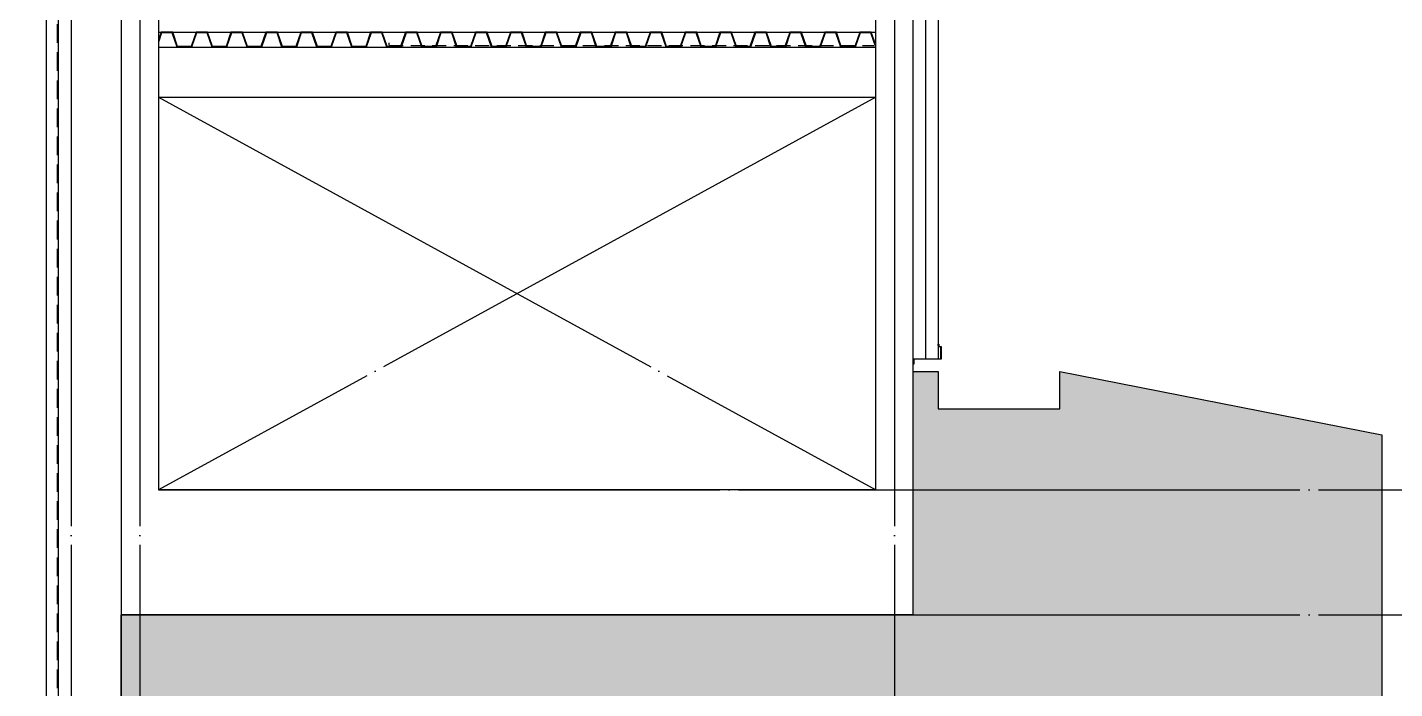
# Model space of a CAD drawing. Header units: millimetres. Extents: x 0 to 356400, y 0 to 68257.
# Drawn here: x 286438 to 297398, y 23196 to 28499 of the extents above; entities that cross this region are included whole.
import ezdxf

# ---------------------------------------------------------------- set-up
doc = ezdxf.new("R2010")
doc.units = ezdxf.units.MM
doc.header["$LTSCALE"] = 75
for name, pattern in [('CEN', [62, 60, -1, 0, -1]), ('HID', [2.3, 1.5, -0.8]), ('STD_HIDDEN', [3, 2, -1]), ('주단면도-1$0$CEN', [62, 60, -1, 0, -1])]:
    doc.linetypes.add(name, pattern=pattern)
for name, color, linetype in [('7FIN', 5, 'Continuous'), ('8', 8, 'Continuous'), ('A-CEN', 1, 'CEN'), ('A-DETL-WPRO-TYP2', 5, 'STD_HIDDEN'), ('A-FLOR-GW', 6, 'Continuous'), ('A-ST-AXIS-CEN', 252, 'CEN'), ('A-ST-CONC', 2, 'Continuous'), ('FIN-4', 4, 'Continuous'), ('HID', 7, 'HID'), ('주단면도-1$0$A-FLOR-GW', 6, 'Continuous'), ('주단면도-1$0$A-FLOR-OPEN-BELO', 6, '주단면도-1$0$CEN'), ('주단면도-1$0$A-ST-CONC', 2, 'Continuous'), ('주단면도-1$0$A-WALL-MASN', 3, 'Continuous')]:
    doc.layers.add(name, color=color, linetype=linetype)

# ---------------------------------------------------------------- blocks, each defined once
blk = doc.blocks.new('G$C90CD5245')
at = {"layer": '8', "linetype": 'Continuous'}
blk.add_line((3250, 0), (3250, 15), dxfattribs=at)

msp = doc.modelspace()

# ---------------------------------------------------------------- hatches: boundary and pattern name
at = {"layer": '8', "transparency": 33554687}
h = msp.add_hatch(color=256, dxfattribs=at)
h.dxf.hatch_style = 1
h.paths.add_polyline_path([(281225, 9888.6), (287188.3, 9888.6), (287188.3, 23788.6), (293538.3, 23788.6), (293538.3, 25738.6), (293738.3, 25738.6), (293738.3, 25438.6), (294713.3, 25438.6), (294713.3, 25738.6), (297295.9, 25229.9), (297295.9, 8250), (281225, 8250)])

# ---------------------------------------------------------------- linework, layer by layer
msp.add_line((297295.9, 25229.9), (297295.9, 8250))
msp.add_lwpolyline([(293538.3, 25738.6), (293738.3, 25738.6), (293738.3, 25438.6), (294713.3, 25438.6), (294713.3, 25738.6), (297295.9, 25229.9)])
at = {"layer": '7FIN'}
for points in [[(292922.1, 28458.6), (292829.5, 28458.6), (292790, 28344), (292682.3, 28344), (292642.9, 28458.6), (292549.5, 28458.6), (292510.1, 28344), (292402.4, 28344), (292362.9, 28458.6), (292269.5, 28458.6), (292230.2, 28344), (292122.4, 28344), (292082.9, 28458.6), (291989.5, 28458.6), (291950, 28344), (291842.2, 28344), (291802.9, 28458.6), (291709.5, 28458.6), (291670, 28344), (291562.3, 28344), (291522.9, 28458.6), (291429.5, 28458.6), (291390.1, 28344), (291282.4, 28344), (291242.9, 28458.6), (291149.5, 28458.6), (291110.2, 28344), (291002.4, 28344), (290962.9, 28458.6), (290869.5, 28458.6), (290830, 28344), (290722.2, 28344), (290682.9, 28458.6), (290589.5, 28458.6), (290550, 28344), (290442.3, 28344), (290402.9, 28458.6), (290309.5, 28458.6), (290270.1, 28344), (290162.4, 28344), (290122.9, 28458.6), (290029.5, 28458.6), (289990, 28344), (289882.3, 28344), (289842.9, 28458.6), (289749.5, 28458.6), (289710.1, 28344), (289602.3, 28344), (289562.9, 28458.6), (289469.5, 28458.6), (289430.1, 28344), (289322.3, 28344), (289282.9, 28458.6), (289189.5, 28458.6), (289150, 28344), (289042.2, 28344), (289002.9, 28458.6), (288909.5, 28458.6), (288870, 28344), (288762.3, 28344), (288722.9, 28458.6), (288629.5, 28458.6), (288590.1, 28344), (288482.3, 28344), (288442.8, 28458.6), (288349.5, 28458.6), (288310.1, 28344), (288202.3, 28344), (288162.8, 28458.6), (288069.5, 28458.6), (288030, 28344), (287922.2, 28344), (287882.8, 28458.6), (287789.5, 28458.6), (287750, 28344), (287642.3, 28344), (287602.8, 28458.6), (287509.5, 28458.6), (287488.3, 28397)], [(292922.1, 28453.3), (292833.3, 28453.3), (292793.8, 28338.6), (292678.5, 28338.6), (292639.1, 28453.3), (292553.3, 28453.3), (292513.9, 28338.6), (292398.6, 28338.6), (292359.1, 28453.3), (292273.3, 28453.3), (292234, 28338.6), (292118.6, 28338.6), (292079.1, 28453.3), (291993.3, 28453.3), (291953.8, 28338.6), (291838.4, 28338.6), (291799.1, 28453.3), (291713.3, 28453.3), (291673.8, 28338.6), (291558.5, 28338.6), (291519.1, 28453.3), (291433.3, 28453.3), (291393.9, 28338.6), (291278.5, 28338.6), (291239.1, 28453.3), (291153.3, 28453.3), (291114, 28338.6), (290998.5, 28338.6), (290959.1, 28453.3), (290873.3, 28453.3), (290833.8, 28338.6), (290718.4, 28338.6), (290679, 28453.3), (290593.3, 28453.3), (290553.8, 28338.6), (290438.5, 28338.6), (290399.1, 28453.3), (290313.3, 28453.3), (290273.9, 28338.6), (290158.5, 28338.6), (290119.1, 28453.3), (290033.3, 28453.3), (289993.8, 28338.6), (289878.5, 28338.6), (289839, 28453.3), (289753.3, 28453.3), (289713.9, 28338.6), (289598.5, 28338.6), (289559, 28453.3), (289473.3, 28453.3), (289434, 28338.6), (289318.5, 28338.6), (289279, 28453.3), (289193.3, 28453.3), (289153.8, 28338.6), (289038.4, 28338.6), (288999, 28453.3), (288913.3, 28453.3), (288873.8, 28338.6), (288758.5, 28338.6), (288719, 28453.3), (288633.3, 28453.3), (288593.9, 28338.6), (288478.5, 28338.6), (288439, 28453.3), (288353.3, 28453.3), (288314, 28338.6), (288198.5, 28338.6), (288159, 28453.3), (288073.3, 28453.3), (288033.8, 28338.6), (287918.4, 28338.6), (287879, 28453.3), (287793.3, 28453.3), (287753.8, 28338.6), (287638.5, 28338.6), (287599, 28453.3), (287513.3, 28453.3), (287488.3, 28380.6)], [(293238.3, 28355.5), (293202.9, 28458.6), (293109.5, 28458.6), (293070.1, 28344), (292962.4, 28344), (292922.9, 28458.6), (292829.5, 28458.6), (292788.3, 28338.6)], [(293238.3, 28339.1), (293199.1, 28453.3), (293113.3, 28453.3), (293073.9, 28338.6), (292958.6, 28338.6), (292919.1, 28453.3), (292833.3, 28453.3), (292794, 28338.6)]]:
    msp.add_lwpolyline(points, dxfattribs=at)
at = {"layer": '8'}
msp.add_lwpolyline([(281225, 9888.6), (287188.3, 9888.6), (287188.3, 23788.6), (293538.3, 23788.6), (293538.3, 25738.6), (293738.3, 25738.6), (293738.3, 25438.6), (294713.3, 25438.6), (294713.3, 25738.6), (297295.9, 25229.9), (297295.9, 8250), (281225, 8250)], close=True, dxfattribs=at)
at = {"layer": 'A-CEN'}
for p, q in [((287338.3, 56900), (287338.3, 8250)), ((293388.3, 56900), (293388.3, 8250)), ((287488.3, 24788.6), (298525, 24788.6)), ((287488.3, 23788.6), (298525, 23788.6))]:
    msp.add_line(p, q, dxfattribs=at)
at = {"layer": 'A-DETL-WPRO-TYP2'}
msp.add_lwpolyline([(286678.3, 11998.6), (286678.3, 20278.6), (286078.3, 20278.6), (286078.3, 21398.6), (286678.3, 21398.6), (286678.3, 29088.6)], dxfattribs=at)
at = {"layer": 'A-FLOR-GW'}
msp.add_lwpolyline([(293541.3, 25840.6), (293761.3, 25840.6), (293761.3, 25936.5), (293741.3, 25936.5), (293741.3, 25956.5), (293740.3, 25956.5), (293740.3, 25948.5), (293738.3, 25948.5), (293738.3, 25958.5), (293743.3, 25958.5), (293743.3, 25938.5), (293763.3, 25938.5), (293763.3, 25838.6), (293543.3, 25838.6), (293543.3, 25798.9), (293538.3, 25798.9), (293538.3, 25808.9), (293540.3, 25808.9), (293540.3, 25800.9), (293541.3, 25800.9)], close=True, dxfattribs=at)
at = {"layer": 'A-ST-AXIS-CEN'}
msp.add_line((286788.3, 56900), (286788.3, 8250), dxfattribs=at)
at = {"layer": 'A-ST-CONC'}
msp.add_line((287488.3, 28338.6), (290288.3, 28338.6), dxfattribs=at)
at = {"layer": 'FIN-4'}
msp.add_line((287488.3, 28458.6), (293238.3, 28458.6), dxfattribs=at)
at = {"layer": 'HID', "color": 8}
for p, q in [((289338.3, 28353.6), (293223.3, 28353.6)), ((289338.3, 28338.6), (289338.3, 28353.6))]:
    msp.add_line(p, q, dxfattribs=at)
at = {"layer": '주단면도-1$0$A-FLOR-GW'}
for p, q in [((293638.3, 55088.6), (293638.3, 25838.6)), ((293738.3, 55088.6), (293738.3, 25838.6)), ((293738.3, 25838.6), (293638.3, 25838.6))]:
    msp.add_line(p, q, dxfattribs=at)
at = {"layer": '주단면도-1$0$A-FLOR-OPEN-BELO'}
for p, q in [((293238.3, 27938.6), (287488.3, 24788.6)), ((287488.3, 27938.6), (293238.3, 24788.6))]:
    msp.add_line(p, q, dxfattribs=at)
at = {"layer": '주단면도-1$0$A-ST-CONC'}
for p, q in [((293538.3, 23788.6), (293538.3, 55068.6)), ((293238.3, 24788.6), (293238.3, 50238.6)), ((287188.3, 30538.6), (287188.3, 9888.6)), ((287488.3, 30538.6), (287488.3, 24788.6)), ((286688.3, 21388.6), (286688.3, 29088.6)), ((287488.3, 28338.6), (293238.3, 28338.6)), ((287488.3, 27938.6), (293238.3, 27938.6)), ((293238.3, 24788.6), (287488.3, 24788.6)), ((293538.3, 23788.6), (287188.3, 23788.6))]:
    msp.add_line(p, q, dxfattribs=at)
at = {"layer": '주단면도-1$0$A-WALL-MASN'}
msp.add_line((286588.3, 29088.6), (286588.3, 21388.6), dxfattribs=at)

# ---------------------------------------------------------------- block references
msp.add_blockref('G$C90CD5245', (286088.3, 28359.3))

doc.saveas('drawing.dxf')
